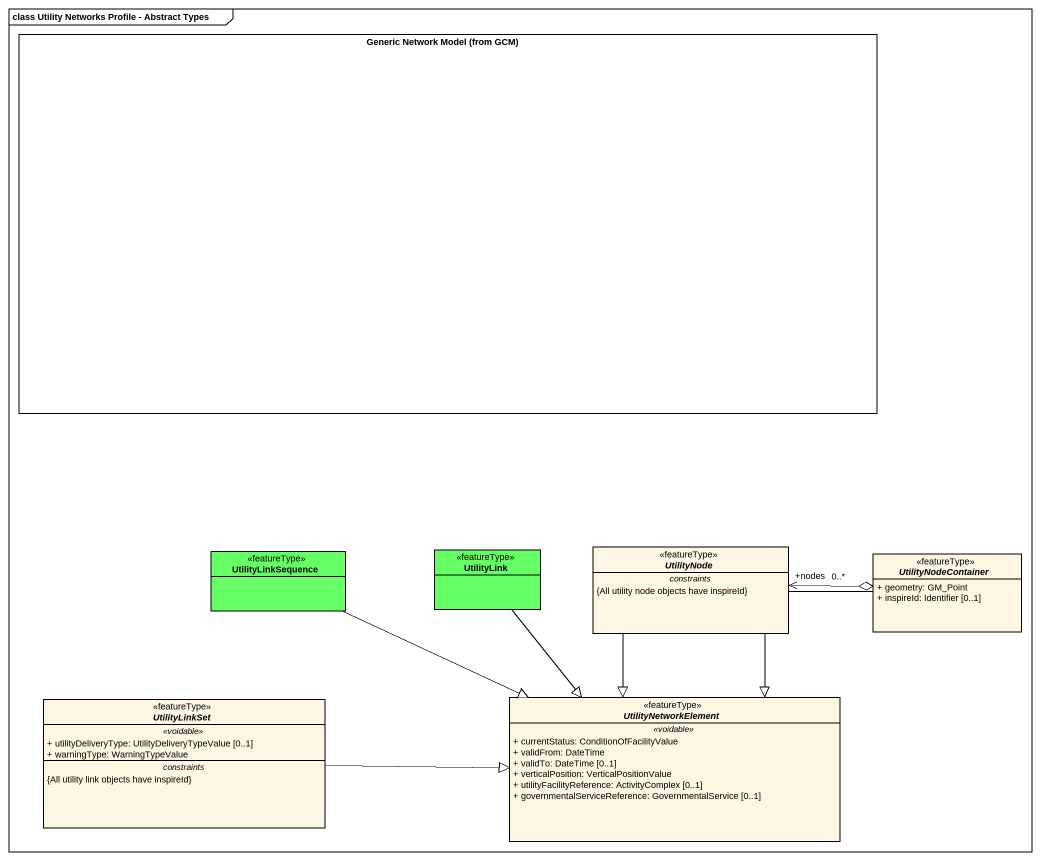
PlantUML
@startuml
mainframe class Utility Networks Profile - Abstract Types
allowmixing
hide circle
hide empty members
skinparam classAttributeIconSize 0
rectangle "Generic Network Model (from GCM)" as Generic_Network_Model_from
class UtilityLinkSequence <<featureType>> #65FE65
class UtilityLink <<featureType>> #65FE65
abstract class UtilityNode <<featureType>> {
  -- constraints --
  {All utility node objects have inspireId}
}
abstract class UtilityNodeContainer <<featureType>> {
  + geometry: GM_Point
  + inspireId: Identifier [0..1]
}
abstract class UtilityLinkSet <<featureType>> {
  .. <<voidable>> ..
  + utilityDeliveryType: UtilityDeliveryTypeValue [0..1]
  + warningType: WarningTypeValue
  -- constraints --
  {All utility link objects have inspireId}
}
abstract class UtilityNetworkElement <<featureType>> {
  .. <<voidable>> ..
  + currentStatus: ConditionOfFacilityValue
  + validFrom: DateTime
  + validTo: DateTime [0..1]
  + verticalPosition: VerticalPositionValue
  + utilityFacilityReference: ActivityComplex [0..1]
  + governmentalServiceReference: GovernmentalService [0..1]
}
UtilityLinkSequence -right-|> UtilityNetworkElement
UtilityLink --|> UtilityNetworkElement
UtilityNode "+nodes\n0..*" <-right-o UtilityNodeContainer
UtilityNode --|> UtilityNetworkElement
UtilityNodeContainer --|> UtilityNetworkElement
UtilityLinkSet -right-|> UtilityNetworkElement
@enduml
